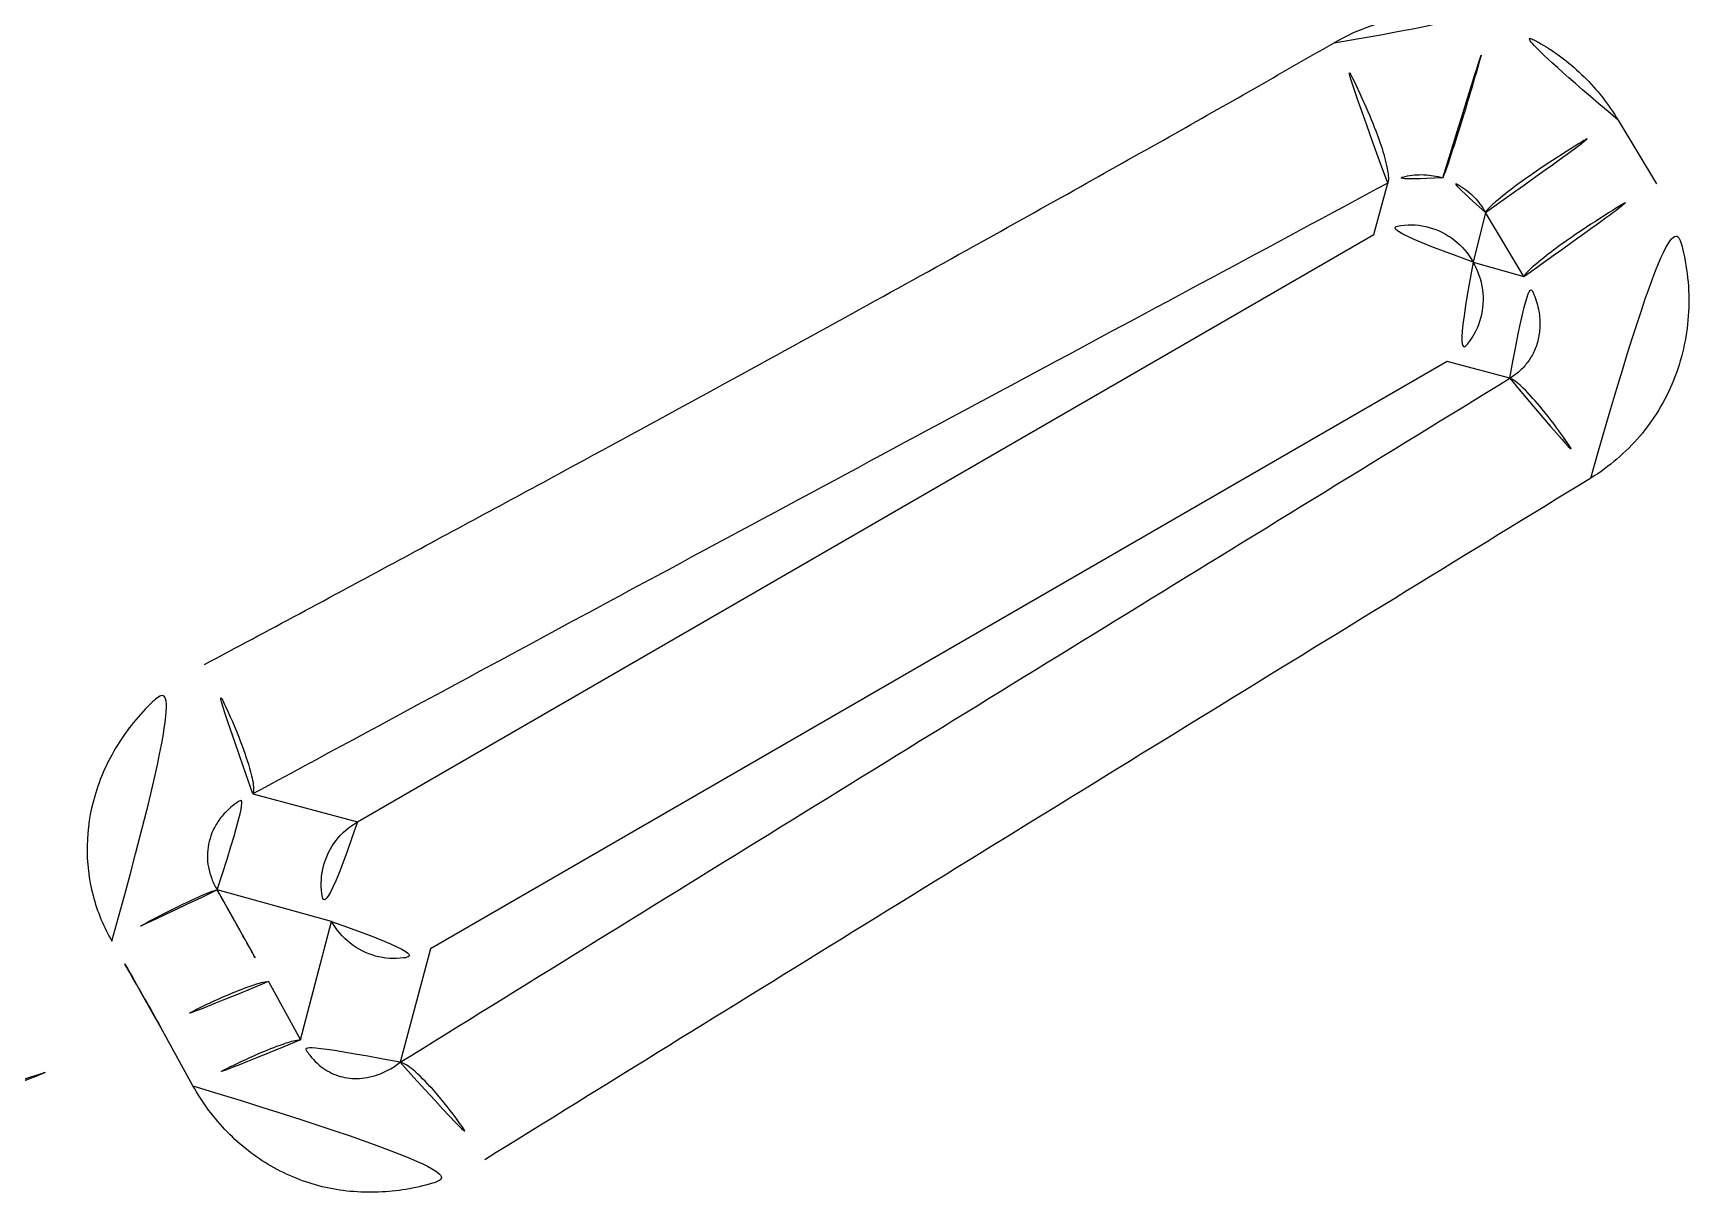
# Model space of a CAD drawing. Extents: x 16296660632 to 16296668616, y -37409619871 to -37409616241.
# Drawn here: x 16296666212.1 to 16296666268.7, y -37409617578 to -37409617538.4 of the extents above; entities that cross this region are included whole.
import ezdxf

# ---------------------------------------------------------------- set-up
doc = ezdxf.new("R2010")
doc.units = 0
doc.header["$LTSCALE"] = 10
doc.header["$MEASUREMENT"] = 0
doc.layers.get('0').update_dxf_attribs({"linetype": 'CONTINUOUS'})

msp = doc.modelspace()

# ---------------------------------------------------------------- linework, layer by layer
at = {"linetype": 'Continuous'}
for p, q in [((16296666266.23304, -37409617541.361603), (16296666267.540689, -37409617543.539864)), ((16296666257.900261, -37409617545.273529), (16296666258.372141, -37409617543.512444)), ((16296666261.70771, -37409617544.517082), (16296666261.282339, -37409617546.207603)), ((16296666263.01774, -37409617546.700348), (16296666261.70771, -37409617544.517082)), ((16296666223.19346, -37409617565.311508), (16296666257.900261, -37409617545.273529)), ((16296666261.282339, -37409617546.207603), (16296666263.01774, -37409617546.700348)), ((16296666260.400261, -37409617549.603653), (16296666225.69346, -37409617569.641632)), ((16296666262.53841, -37409617550.176567), (16296666260.400261, -37409617549.603653)), ((16296666219.627081, -37409617564.355797), (16296666223.19346, -37409617565.311508)), ((16296666222.31138, -37409617568.707558), (16296666218.40696, -37409617567.633537)), ((16296666221.25502, -37409617572.752739), (16296666222.31138, -37409617568.707558)), ((16296666225.69346, -37409617569.641632), (16296666224.654869, -37409617573.517632)), ((16296666220.155531, -37409617570.76506), (16296666221.25502, -37409617572.752739)), ((16296666217.57811, -37409617574.314682), (16296666216.480631, -37409617572.331123))]:
    msp.add_line(p, q, dxfattribs=at)
for points, start_tangent, end_tangent in [([(16296666256.540621, -37409617538.728493), (16296666257.785721, -37409617538.15863), (16296666259.11479, -37409617537.836258), (16296666260.480169, -37409617537.785263), (16296666261.88582, -37409617538.022369)], (0.868051709, 0.496473797), (0.964948339, -0.262439903)), ([(16296666266.23303, -37409617541.36161), (16296666265.073339, -37409617539.885231), (16296666263.60244, -37409617538.757332), (16296666261.88583, -37409617538.022392)], (-0.51444075, 0.857525926), (-0.961398406, 0.275160145)), ([(16296666217.975691, -37409617559.940727), (16296666224.444349, -37409617556.472061), (16296666230.257339, -37409617553.333092), (16296666235.4639, -37409617550.500473), (16296666240.108749, -37409617547.95311), (16296666244.23513, -37409617545.670517), (16296666247.887289, -37409617543.632523), (16296666251.11301, -37409617541.817123), (16296666253.97583, -37409617540.193321), (16296666256.540621, -37409617538.728493)], (0.882548073, 0.470222179), (0.871985745, 0.489531266)), ([(16296666260.248779, -37409617543.337097), (16296666260.44068, -37409617542.810089), (16296666260.728331, -37409617541.9263), (16296666261.08637, -37409617540.763924), (16296666261.483709, -37409617539.423866), (16296666261.88583, -37409617538.022377)], (0.384832029, 0.922986625), (0.271611174, 0.962407071)), ([(16296666258.372141, -37409617543.512444), (16296666258.35313, -37409617543.017281), (16296666258.144711, -37409617542.243202), (16296666257.75618, -37409617541.219566), (16296666257.207741, -37409617540.014313), (16296666256.540621, -37409617538.7285)], (0.242995569, 0.970027398), (-0.482041177, 0.876148563)), ([(16296666261.707609, -37409617544.516953), (16296666262.051849, -37409617544.154663), (16296666262.726089, -37409617543.621223), (16296666263.70031, -37409617542.939194), (16296666264.90663, -37409617542.16066), (16296666266.23304, -37409617541.361603)], (0.514555421, 0.857457124), (0.864266212, 0.503034705)), ([(16296666260.248779, -37409617543.337082), (16296666259.60655, -37409617543.228317), (16296666258.96645, -37409617543.288094), (16296666258.372141, -37409617543.512444)], (-0.956736322, 0.29095637), (-0.879334788, -0.476204085)), ([(16296666261.70771, -37409617544.517082), (16296666261.320789, -37409617543.997383), (16296666260.82338, -37409617543.59626), (16296666260.248779, -37409617543.337082)], (-0.492594504, 0.870258959), (-0.956698016, 0.291082301)), ([(16296666258.372141, -37409617543.512444), (16296666246.31576, -37409617549.987839), (16296666233.4069, -37409617556.924347), (16296666219.627081, -37409617564.355797)], (-0.880242434, -0.474524243), (-0.879937318, -0.475089799)), ([(16296666263.017719, -37409617546.700371), (16296666263.36112, -37409617546.336563), (16296666264.03467, -37409617545.801758), (16296666265.008381, -37409617545.118584), (16296666266.214371, -37409617544.339249), (16296666267.540689, -37409617543.539864)], (0.509963482, 0.860196051), (0.864241553, 0.50307707)), ([(16296666265.306499, -37409617553.57988), (16296666266.975161, -37409617552.149689), (16296666268.12528, -37409617550.255379), (16296666268.63183, -37409617548.046532), (16296666268.43856, -37409617545.749107), (16296666267.540689, -37409617543.539841)], (0.85213947, 0.523314747), (-0.508135717, 0.861277013)), ([(16296666261.282129, -37409617546.207626), (16296666260.64657, -37409617545.461014), (16296666259.784019, -37409617545.025284), (16296666258.82225, -37409617544.959641), (16296666257.900261, -37409617545.273529)], (-0.487023218, 0.873389023), (-0.866025404, -0.5)), ([(16296666261.28256, -37409617546.20787), (16296666261.614901, -37409617547.159378), (16296666261.552389, -37409617548.11425), (16296666261.12748, -37409617548.969414), (16296666260.400261, -37409617549.603653)], (0.512882706, -0.858458694), (-0.866034238, -0.499984698)), ([(16296666262.53841, -37409617550.176567), (16296666262.854811, -37409617549.945038), (16296666263.133459, -37409617549.645569), (16296666263.357929, -37409617549.275787), (16296666263.508381, -37409617548.841087), (16296666263.566311, -37409617548.350693), (16296666263.513399, -37409617547.813339), (16296666263.33272, -37409617547.251312), (16296666263.01774, -37409617546.700348)], (0.856994524, 0.515325514), (-0.581955053, 0.813220952)), ([(16296666224.654869, -37409617573.517632), (16296666237.24799, -37409617565.727173), (16296666249.876261, -37409617557.946564), (16296666262.53841, -37409617550.176567)], (0.849946721, 0.526868647), (0.852792533, 0.52224984)), ([(16296666262.53838, -37409617550.176521), (16296666262.993959, -37409617550.508011), (16296666263.64143, -37409617551.223831), (16296666264.44035, -37409617552.282097), (16296666265.306499, -37409617553.57988)], (0.943486218, -0.331411763), (0.534272019, -0.84531261)), ([(16296666265.30652, -37409617553.579826), (16296666252.700121, -37409617561.313347), (16296666240.11145, -37409617569.068192), (16296666227.541861, -37409617576.843689)], (-0.852840406, -0.52217166), (-0.849909059, -0.526929399)), ([(16296666214.812679, -37409617569.388641), (16296666214.168421, -37409617567.825531), (16296666213.9652, -37409617566.124168), (16296666214.224119, -37409617564.432243), (16296666214.996679, -37409617562.700569), (16296666216.199591, -37409617561.218483), (16296666217.975691, -37409617559.940727)], (-0.50321128, 0.864163415), (0.867755406, 0.496991505)), ([(16296666219.626949, -37409617564.355881), (16296666219.577629, -37409617563.738487), (16296666219.25741, -37409617562.714882), (16296666218.70331, -37409617561.400742), (16296666217.97566, -37409617559.940742)], (0.232153601, 0.972679138), (-0.470665813, 0.882311562)), ([(16296666218.40696, -37409617567.633537), (16296666218.21769, -37409617567.251022), (16296666218.107019, -37409617566.859398), (16296666218.072121, -37409617566.466057), (16296666218.11183, -37409617566.075706), (16296666218.228451, -37409617565.689697), (16296666218.431549, -37409617565.309036), (16296666218.73119, -37409617564.94574), (16296666219.13063, -37409617564.620827), (16296666219.62701, -37409617564.355827)], (-0.522363143, 0.852723136), (0.921791241, 0.387686611)), ([(16296666223.193529, -37409617565.311462), (16296666222.462521, -37409617565.950562), (16296666222.039221, -37409617566.808762), (16296666221.97962, -37409617567.76181), (16296666222.311159, -37409617568.707298)], (-0.866041207, -0.499972627), (0.512883739, -0.858458077)), ([(16296666218.407009, -37409617567.633636), (16296666217.951059, -37409617567.795021), (16296666217.161579, -37409617568.159019), (16296666216.082741, -37409617568.706192), (16296666214.8127, -37409617569.388641)], (-0.982075171, -0.188489677), (-0.876175186, -0.481992784)), ([(16296666218.40696, -37409617567.633537), (16296666218.9932, -37409617568.677071), (16296666219.576099, -37409617569.720993), (16296666220.155531, -37409617570.76506)], (0.490912536, -0.871208863), (0.484113142, -0.875005409)), ([(16296666222.31159, -37409617568.707527), (16296666222.947149, -37409617569.454147), (16296666223.8097, -37409617569.889877), (16296666224.77146, -37409617569.955521), (16296666225.69346, -37409617569.641632)], (0.48702289, -0.873389206), (0.866025404, 0.5)), ([(16296666216.480709, -37409617572.331078), (16296666215.9293, -37409617571.351639), (16296666215.37326, -37409617570.37075), (16296666214.812679, -37409617569.388641)], (-0.489251357, 0.872142826), (-0.496971525, 0.867766849)), ([(16296666220.155569, -37409617570.765038), (16296666219.670259, -37409617570.868797), (16296666218.856689, -37409617571.17939), (16296666217.76033, -37409617571.680977), (16296666216.480631, -37409617572.331123)], (-0.99978861, 0.020560533), (-0.883677847, -0.468095569)), ([(16296666221.25518, -37409617572.752937), (16296666220.763149, -37409617572.857239), (16296666219.93235, -37409617573.17424), (16296666218.8384, -37409617573.674728), (16296666217.57811, -37409617574.314682)], (-0.999680157, 0.025289991), (-0.883828725, -0.46781063)), ([(16296666200.883459, -37409617577.885063), (16296666206.224291, -37409617576.144272), (16296666211.423531, -37409617574.29467), (16296666216.480709, -37409617572.331078)], (0.954667252, 0.297675053), (0.926647131, 0.375932301)), ([(16296666224.65489, -37409617573.517609), (16296666224.281099, -37409617573.763351), (16296666223.90205, -37409617573.935997), (16296666223.52771, -37409617574.037376), (16296666223.170799, -37409617574.07225), (16296666222.838989, -37409617574.048271), (16296666222.530621, -37409617573.973198), (16296666222.23802, -37409617573.847549), (16296666221.95764, -37409617573.666924), (16296666221.69392, -37409617573.425209), (16296666221.455311, -37409617573.119408), (16296666221.25502, -37409617572.752747)], (-0.792681147, -0.609636448), (-0.410026201, 0.912073744)), ([(16296666224.65464, -37409617573.517563), (16296666225.14854, -37409617573.82325), (16296666225.831539, -37409617574.517273), (16296666226.659, -37409617575.558273), (16296666227.54184, -37409617576.843674)], (0.970798432, -0.239896653), (0.541260362, -0.840855053)), ([(16296666217.5781, -37409617574.314713), (16296666218.756321, -37409617575.898788), (16296666220.25075, -37409617577.061897), (16296666221.99391, -37409617577.762398), (16296666223.917641, -37409617577.9468), (16296666225.751619, -37409617577.64505), (16296666227.54188, -37409617576.843643)], (0.487357311, -0.87320264), (0.854413648, 0.519593416))]:
    msp.add_spline(points, degree=3, dxfattribs=dict(at, start_tangent=start_tangent, end_tangent=end_tangent))

doc.saveas('drawing.dxf')
